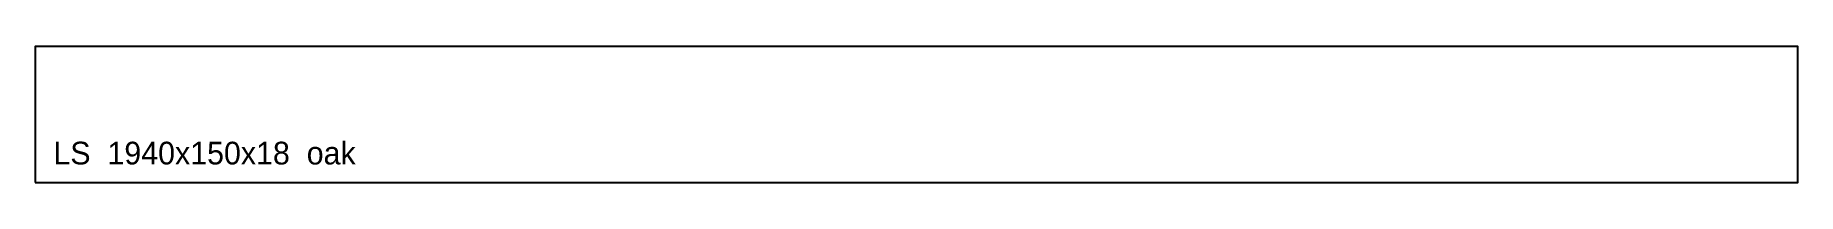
# Model space of a CAD drawing. Header units: millimetres. Extents: x 0 to 1940, y 0 to 150.
import ezdxf

# ---------------------------------------------------------------- set-up
doc = ezdxf.new("R2010")
doc.units = ezdxf.units.MM
doc.layers.add('CUT', color=1, linetype='Continuous')
doc.layers.add('TEXT', color=7, linetype='Continuous')

msp = doc.modelspace()

# ---------------------------------------------------------------- linework, layer by layer
at = {"layer": 'CUT'}
msp.add_lwpolyline([(0, 0), (1940, 0), (1940, 150), (0, 150)], close=True, dxfattribs=at)

# ---------------------------------------------------------------- texts
at = {"layer": 'TEXT'}
msp.add_text('LS  1940x150x18  oak', height=25, dxfattribs=at).set_placement((20, 20))

doc.saveas('drawing.dxf')
